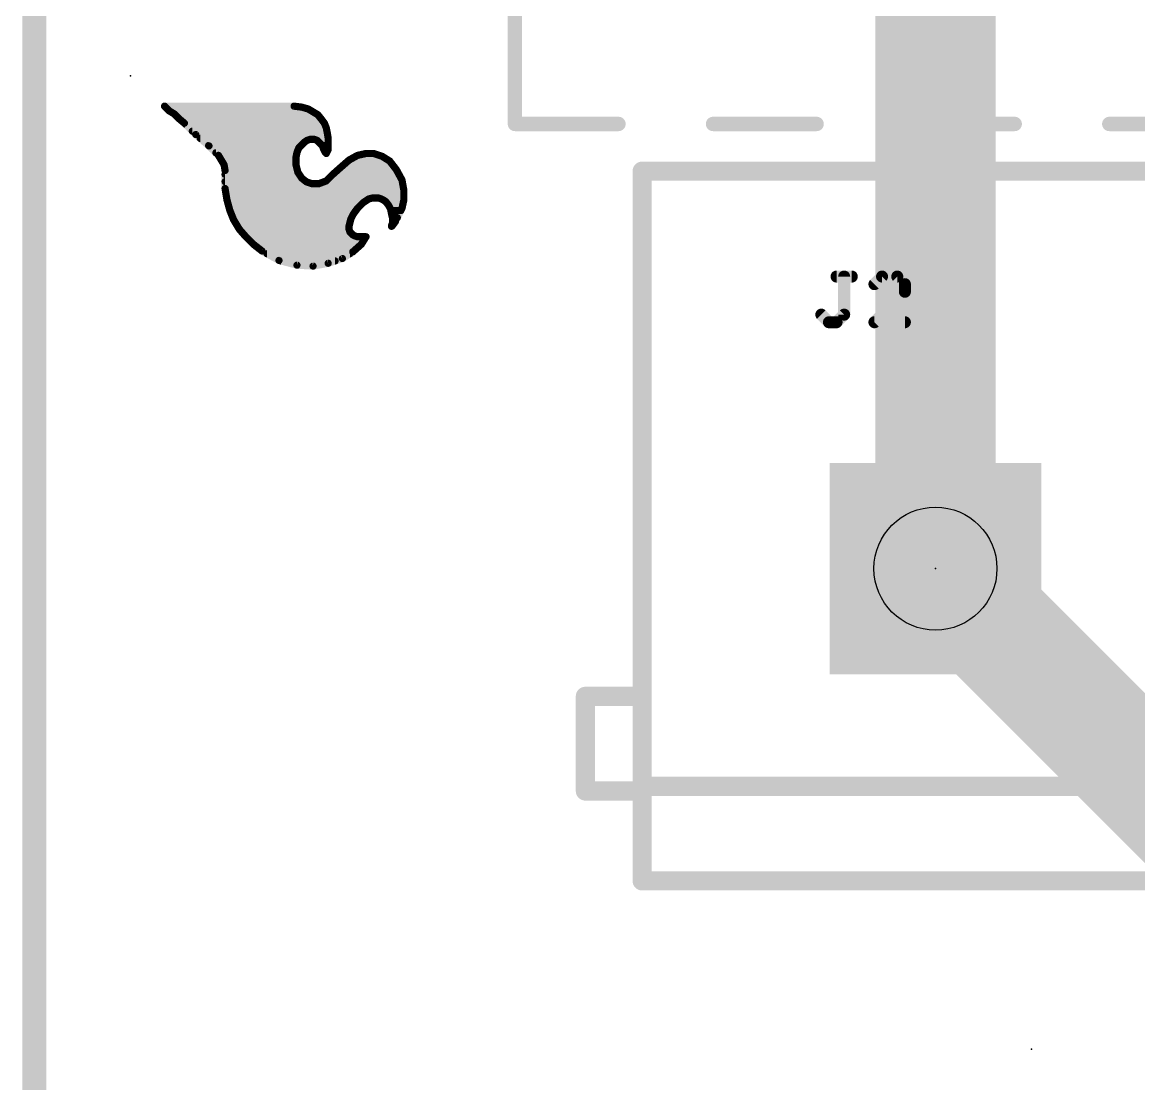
# Model space of a CAD drawing. Extents: x -38 to 69, y -24 to 44.
# Drawn here: x -0.13 to 11.67, y 6.24 to 17.46 of the extents above; entities that cross this region are included whole.
import ezdxf

# ---------------------------------------------------------------- set-up
doc = ezdxf.new("R2010")
doc.units = 0
for name, color, linetype in [('1', 12, 'CONTINUOUS'), ('16', 132, 'CONTINUOUS'), ('17', 110, 'CONTINUOUS'), ('20', 53, 'CONTINUOUS'), ('21', 41, 'CONTINUOUS'), ('23', 53, 'CONTINUOUS'), ('25', 253, 'CONTINUOUS'), ('29', 253, 'CONTINUOUS'), ('30', 253, 'CONTINUOUS'), ('44', 253, 'CONTINUOUS'), ('51', 53, 'CONTINUOUS')]:
    doc.layers.add(name, color=color, linetype=linetype)

# ---------------------------------------------------------------- blocks, each defined once
blk = doc.blocks.new('SQUAREP')
blk.add_solid([(-0.5, -0.5), (0.5, -0.5), (-0.5, 0.5), (0.5, 0.5)])

msp = doc.modelspace()

# ---------------------------------------------------------------- linework, layer by layer
at = {"layer": '1'}
for points, const_width in [([(0, 31.115), (0, 2.54)], 0.254), ([(9.525, 20.574), (9.525, 11.684)], 1.27), ([(13.335, 7.874), (9.525, 11.684)], 1.27)]:
    msp.add_lwpolyline(points, dxfattribs=dict(at, const_width=const_width))
at = {"layer": '1', "const_width": 0.635}
for points in [[(9.7495, 11.9085, 1), (9.3005, 11.4595)], [(9.2075, 11.684, 1), (9.8425, 11.684)]]:
    msp.add_lwpolyline(points, format="xyb", dxfattribs=at)
at = {"layer": '16'}
for points, const_width in [([(0, 2.54), (0, 31.115)], 0.254), ([(9.525, 20.701), (9.525, 11.684)], 1.27), ([(13.335, 7.874), (9.525, 11.684)], 1.27)]:
    msp.add_lwpolyline(points, dxfattribs=dict(at, const_width=const_width))
at = {"layer": '16', "const_width": 0.635}
for points in [[(9.7495, 11.9085, 1), (9.3005, 11.4595)], [(9.2075, 11.684, 1), (9.8425, 11.684)]]:
    msp.add_lwpolyline(points, format="xyb", dxfattribs=at)
at = {"layer": '20', "const_width": 0.254}
msp.add_lwpolyline([(0, 31.115), (0, 2.54)], dxfattribs=at)
at = {"layer": '21'}
for points, const_width in [([(5.08, 17.833), (5.08, 16.383)], 0.1524), ([(2.746, 16.571), (1.376, 16.571)], 0.0762), ([(1.376, 16.571), (1.426, 16.521)], 0.0762), ([(1.4116, 16.5354), (2.9053, 16.5354)], 0.0762), ([(1.426, 16.521), (1.476, 16.491)], 0.0762), ([(1.476, 16.491), (1.526, 16.441)], 0.0762), ([(2.826, 16.561), (2.746, 16.571)], 0.0762), ([(2.896, 16.541), (2.826, 16.561)], 0.0762), ([(2.996, 16.481), (2.896, 16.541)], 0.0762), ([(1.5078, 16.4592), (3.0134, 16.4592)], 0.0762), ([(1.526, 16.441), (1.586, 16.391)], 0.0762), ([(1.586, 16.391), (1.706, 16.271)], 0.0762), ([(1.594, 16.383), (3.0692, 16.383)], 0.0762), ([(3.036, 16.431), (2.996, 16.481)], 0.0762), ([(3.066, 16.391), (3.036, 16.431)], 0.0762), ([(3.086, 16.341), (3.066, 16.391)], 0.0762), ([(5.08, 16.383), (6.1742, 16.383)], 0.1524), ([(7.1742, 16.383), (8.2683, 16.383)], 0.1524), ([(9.2683, 16.383), (10.3625, 16.383)], 0.1524), ([(11.3625, 16.383), (12.4567, 16.383)], 0.1524), ([(1.6702, 16.3068), (3.0928, 16.3068)], 0.0762), ([(1.706, 16.271), (1.846, 16.151)], 0.0762), ([(3.096, 16.291), (3.086, 16.341)], 0.0762), ([(3.106, 16.231), (3.096, 16.291)], 0.0762), ([(1.7531, 16.2306), (3.106, 16.2306)], 0.0762), ([(1.842, 16.1544), (2.8194, 16.1544)], 0.0762), ([(1.846, 16.151), (1.946, 16.051)], 0.0762), ([(2.776, 16.081), (2.796, 16.131)], 0.0762), ([(2.796, 16.131), (2.856, 16.191)], 0.0762), ([(2.856, 16.191), (2.886, 16.211)], 0.0762), ([(2.886, 16.211), (2.916, 16.221)], 0.0762), ([(2.916, 16.221), (2.956, 16.221)], 0.0762), ([(2.956, 16.221), (2.986, 16.211)], 0.0762), ([(2.986, 16.211), (3.046, 16.151)], 0.0762), ([(3.0426, 16.1544), (3.106, 16.1544)], 0.0762), ([(3.046, 16.151), (3.056, 16.121)], 0.0762), ([(3.106, 16.111), (3.106, 16.231)], 0.0762), ([(1.9188, 16.0782), (2.7754, 16.0782)], 0.0762), ([(1.946, 16.051), (2.006, 15.951)], 0.0762), ([(2.766, 16.031), (2.776, 16.081)], 0.0762), ([(2.766, 15.951), (2.766, 16.031)], 0.0762), ([(3.056, 16.121), (3.076, 16.081)], 0.0762), ([(3.076, 16.081), (3.086, 16.071)], 0.0762), ([(3.0788, 16.0782), (3.0896, 16.0782)], 0.0762), ([(3.086, 16.071), (3.106, 16.111)], 0.0762), ([(3.416, 16.051), (3.326, 16.001)], 0.0762), ([(3.506, 16.071), (3.416, 16.051)], 0.0762), ([(3.586, 16.071), (3.506, 16.071)], 0.0762), ([(3.676, 16.041), (3.586, 16.071)], 0.0762), ([(3.756, 15.991), (3.676, 16.041)], 0.0762), ([(1.9754, 16.002), (2.766, 16.002)], 0.0762), ([(2.006, 15.951), (2.016, 15.891)], 0.0762), ([(2.0102, 15.9258), (2.7723, 15.9258)], 0.0762), ([(2.786, 15.871), (2.766, 15.951)], 0.0762), ([(3.246, 15.931), (3.156, 15.851)], 0.0762), ([(3.2402, 15.9258), (3.8067, 15.9258)], 0.0762), ([(3.326, 16.001), (3.246, 15.931)], 0.0762), ([(3.3278, 16.002), (3.7384, 16.002)], 0.0762), ([(3.826, 15.901), (3.756, 15.991)], 0.0762), ([(3.886, 15.791), (3.826, 15.901)], 0.0762), ([(6.425, 15.884), (17.625, 15.884)], 0.2032), ([(6.425, 9.384), (6.425, 15.884)], 0.2032), ([(2.016, 15.891), (2.016, 15.701)], 0.0762), ([(2.016, 15.8496), (2.8003, 15.8496)], 0.0762), ([(2.826, 15.811), (2.786, 15.871)], 0.0762), ([(2.876, 15.771), (2.826, 15.811)], 0.0762), ([(3.086, 15.781), (3.006, 15.751)], 0.0762), ([(3.156, 15.851), (3.086, 15.781)], 0.0762), ([(3.1546, 15.8496), (3.854, 15.8496)], 0.0762), ([(3.906, 15.681), (3.886, 15.791)], 0.0762), ([(2.016, 15.7734), (2.873, 15.7734)], 0.0762), ([(2.016, 15.701), (2.036, 15.581)], 0.0762), ([(2.0166, 15.6972), (3.9031, 15.6972)], 0.0762), ([(2.936, 15.751), (2.876, 15.771)], 0.0762), ([(3.006, 15.751), (2.936, 15.751)], 0.0762), ([(3.0657, 15.7734), (3.8892, 15.7734)], 0.0762), ([(3.906, 15.581), (3.906, 15.681)], 0.0762), ([(2.0293, 15.621), (3.906, 15.621)], 0.0762), ([(2.036, 15.581), (2.066, 15.471)], 0.0762), ([(2.0459, 15.5448), (3.4698, 15.5448)], 0.0762), ([(3.416, 15.491), (3.476, 15.551)], 0.0762), ([(3.476, 15.551), (3.536, 15.591)], 0.0762), ([(3.536, 15.591), (3.576, 15.601)], 0.0762), ([(3.576, 15.601), (3.636, 15.601)], 0.0762), ([(3.636, 15.601), (3.666, 15.591)], 0.0762), ([(3.666, 15.591), (3.686, 15.581)], 0.0762), ([(3.686, 15.581), (3.716, 15.561)], 0.0762), ([(3.716, 15.561), (3.746, 15.521)], 0.0762), ([(3.7282, 15.5448), (3.898, 15.5448)], 0.0762), ([(3.886, 15.491), (3.906, 15.581)], 0.0762), ([(2.066, 15.471), (2.106, 15.371)], 0.0762), ([(2.067, 15.4686), (3.3992, 15.4686)], 0.0762), ([(3.346, 15.381), (3.366, 15.421)], 0.0762), ([(3.366, 15.421), (3.386, 15.451)], 0.0762), ([(3.386, 15.451), (3.416, 15.491)], 0.0762), ([(3.746, 15.521), (3.766, 15.481)], 0.0762), ([(3.766, 15.481), (3.776, 15.431)], 0.0762), ([(3.7685, 15.4686), (3.8748, 15.4686)], 0.0762), ([(3.776, 15.431), (3.786, 15.391)], 0.0762), ([(3.816, 15.351), (3.886, 15.491)], 0.0762), ([(2.0974, 15.3924), (3.3517, 15.3924)], 0.0762), ([(2.106, 15.371), (2.166, 15.271)], 0.0762), ([(2.1389, 15.3162), (3.3298, 15.3162)], 0.0762), ([(3.326, 15.301), (3.346, 15.381)], 0.0762), ([(3.786, 15.331), (3.776, 15.311)], 0.0762), ([(3.776, 15.311), (3.776, 15.301)], 0.0762), ([(3.776, 15.301), (3.786, 15.311)], 0.0762), ([(3.7786, 15.3162), (3.7899, 15.3162)], 0.0762), ([(3.7856, 15.3924), (3.8367, 15.3924)], 0.0762), ([(3.786, 15.391), (3.786, 15.331)], 0.0762), ([(3.786, 15.311), (3.816, 15.351)], 0.0762), ([(2.166, 15.271), (2.236, 15.191)], 0.0762), ([(2.1931, 15.24), (3.337, 15.24)], 0.0762), ([(2.236, 15.191), (2.316, 15.111)], 0.0762), ([(3.326, 15.271), (3.326, 15.301)], 0.0762), ([(3.336, 15.241), (3.326, 15.271)], 0.0762), ([(3.366, 15.211), (3.336, 15.241)], 0.0762), ([(3.386, 15.201), (3.366, 15.211)], 0.0762), ([(3.416, 15.191), (3.386, 15.201)], 0.0762), ([(3.506, 15.191), (3.416, 15.191)], 0.0762), ([(3.456, 15.111), (3.506, 15.191)], 0.0762), ([(2.2632, 15.1638), (3.489, 15.1638)], 0.0762), ([(2.316, 15.111), (2.406, 15.041)], 0.0762), ([(2.3461, 15.0876), (3.4297, 15.0876)], 0.0762), ([(3.366, 15.031), (3.456, 15.111)], 0.0762), ([(2.406, 15.041), (2.586, 14.941)], 0.0762), ([(2.4593, 15.0114), (3.3352, 15.0114)], 0.0762), ([(3.106, 14.911), (3.256, 14.961)], 0.0762), ([(3.256, 14.961), (3.366, 15.031)], 0.0762), ([(2.586, 14.941), (2.776, 14.891)], 0.0762), ([(2.608, 14.9352), (3.1786, 14.9352)], 0.0762), ([(2.776, 14.891), (2.946, 14.881)], 0.0762), ([(2.946, 14.881), (3.106, 14.911)], 0.0762), ([(6.425, 8.384), (6.425, 9.384)], 0.2032), ([(17.625, 9.384), (6.425, 9.384)], 0.2032), ([(17.625, 8.384), (6.425, 8.384)], 0.2032)]:
    msp.add_lwpolyline(points, dxfattribs=dict(at, const_width=const_width))
for points, const_width in [([(1.376, 16.5901, 1), (1.376, 16.552)], 0.0381), ([(1.3895, 16.5845, 1), (1.3625, 16.5575)], 0.0381), ([(1.4116, 16.5544, 1), (1.4116, 16.5163)], 0.0381), ([(1.4358, 16.5373, 1), (1.4162, 16.5047)], 0.0381), ([(1.4125, 16.5075, 1), (1.4395, 16.5345)], 0.0381), ([(1.4895, 16.5045, 1), (1.4625, 16.4775)], 0.0381), ([(1.4662, 16.4747, 1), (1.4858, 16.5073)], 0.0381), ([(2.7484, 16.5899, 1), (2.7436, 16.5521)], 0.0381), ([(2.746, 16.552, 1), (2.746, 16.5901)], 0.0381), ([(2.8312, 16.5793, 1), (2.8208, 16.5427)], 0.0381), ([(2.8236, 16.5421, 1), (2.8284, 16.5799)], 0.0381), ([(2.9058, 16.5573, 1), (2.8862, 16.5247)], 0.0381), ([(2.8908, 16.5227, 1), (2.9012, 16.5593)], 0.0381), ([(2.9053, 16.5163, 1), (2.9053, 16.5544)], 0.0381), ([(1.5078, 16.4782, 1), (1.5078, 16.4401)], 0.0381), ([(1.5382, 16.4556, 1), (1.5138, 16.4264)], 0.0381), ([(1.5125, 16.4275, 1), (1.5395, 16.4545)], 0.0381), ([(1.5995, 16.4045, 1), (1.5725, 16.3775)], 0.0381), ([(1.5738, 16.3764, 1), (1.5982, 16.4056)], 0.0381), ([(1.594, 16.402, 1), (1.594, 16.3639)], 0.0381), ([(3.0109, 16.4929, 1), (2.9811, 16.4691)], 0.0381), ([(2.9862, 16.4647, 1), (3.0058, 16.4973)], 0.0381), ([(3.0134, 16.4401, 1), (3.0134, 16.4782)], 0.0381), ([(3.0512, 16.4424, 1), (3.0208, 16.4196)], 0.0381), ([(3.0211, 16.4191, 1), (3.0509, 16.4429)], 0.0381), ([(3.0837, 16.3981, 1), (3.0483, 16.3839)], 0.0381), ([(3.0508, 16.3796, 1), (3.0812, 16.4024)], 0.0381), ([(3.0692, 16.3639, 1), (3.0692, 16.402)], 0.0381), ([(5.08, 16.4211, 1), (5.08, 16.3449)], 0.0762), ([(5.0419, 16.383, 1), (5.1181, 16.383)], 0.0762), ([(6.1742, 16.3449, 1), (6.1742, 16.4211)], 0.0762), ([(7.1742, 16.4211, 1), (7.1742, 16.3449)], 0.0762), ([(8.2683, 16.3449, 1), (8.2683, 16.4211)], 0.0762), ([(9.2683, 16.4211, 1), (9.2683, 16.3449)], 0.0762), ([(10.3625, 16.3449, 1), (10.3625, 16.4211)], 0.0762), ([(11.3625, 16.4211, 1), (11.3625, 16.3449)], 0.0762), ([(1.6702, 16.3258, 1), (1.6702, 16.2877)], 0.0381), ([(1.7184, 16.2855, 1), (1.6936, 16.2565)], 0.0381), ([(1.6925, 16.2575, 1), (1.7195, 16.2845)], 0.0381), ([(3.1047, 16.3447, 1), (3.0673, 16.3373)], 0.0381), ([(3.0683, 16.3339, 1), (3.1037, 16.3481)], 0.0381), ([(3.1148, 16.2941, 1), (3.0772, 16.2879)], 0.0381), ([(3.0773, 16.2873, 1), (3.1147, 16.2947)], 0.0381), ([(3.0928, 16.2877, 1), (3.0928, 16.3258)], 0.0381), ([(1.7531, 16.2496, 1), (1.7531, 16.2115)], 0.0381), ([(1.842, 16.1735, 1), (1.842, 16.1354)], 0.0381), ([(1.8595, 16.1645, 1), (1.8325, 16.1375)], 0.0381), ([(1.8336, 16.1365, 1), (1.8584, 16.1655)], 0.0381), ([(2.8137, 16.1239, 1), (2.7783, 16.1381)], 0.0381), ([(2.8194, 16.1354, 1), (2.8194, 16.1735)], 0.0381), ([(2.8454, 16.2069, 1), (2.8666, 16.1751)], 0.0381), ([(2.8695, 16.1775, 1), (2.8425, 16.2045)], 0.0381), ([(2.88, 16.2291, 1), (2.892, 16.1929)], 0.0381), ([(2.8966, 16.1951, 1), (2.8754, 16.2269)], 0.0381), ([(2.916, 16.2401, 1), (2.916, 16.202)], 0.0381), ([(2.922, 16.2029, 1), (2.91, 16.2391)], 0.0381), ([(2.962, 16.2391, 1), (2.95, 16.2029)], 0.0381), ([(2.956, 16.202, 1), (2.956, 16.2401)], 0.0381), ([(2.9995, 16.2245, 1), (2.9725, 16.1975)], 0.0381), ([(2.98, 16.1929, 1), (2.992, 16.2291)], 0.0381), ([(3.0426, 16.1735, 1), (3.0426, 16.1354)], 0.0381), ([(3.0641, 16.157, 1), (3.0279, 16.145)], 0.0381), ([(3.0325, 16.1375, 1), (3.0595, 16.1645)], 0.0381), ([(3.1251, 16.231, 1), (3.087, 16.231)], 0.0381), ([(3.0872, 16.2279, 1), (3.1248, 16.2341)], 0.0381), ([(3.106, 16.2115, 1), (3.106, 16.2496)], 0.0381), ([(3.106, 16.1354, 1), (3.106, 16.1735)], 0.0381), ([(1.9188, 16.0973, 1), (1.9188, 16.0592)], 0.0381), ([(1.9623, 16.0608, 1), (1.9297, 16.0412)], 0.0381), ([(1.9325, 16.0375, 1), (1.9595, 16.0645)], 0.0381), ([(2.7851, 16.031, 1), (2.747, 16.031)], 0.0381), ([(2.7473, 16.0347, 1), (2.7847, 16.0273)], 0.0381), ([(2.7583, 16.0881, 1), (2.7937, 16.0739)], 0.0381), ([(2.7947, 16.0773, 1), (2.7573, 16.0847)], 0.0381), ([(2.7754, 16.0592, 1), (2.7754, 16.0973)], 0.0381), ([(2.7825, 16.1445, 1), (2.8095, 16.1175)], 0.0381), ([(3.073, 16.1295, 1), (3.039, 16.1125)], 0.0381), ([(3.0379, 16.115, 1), (3.0741, 16.127)], 0.0381), ([(3.0895, 16.0945, 1), (3.0625, 16.0675)], 0.0381), ([(3.059, 16.0725, 1), (3.093, 16.0895)], 0.0381), ([(3.0788, 16.0973, 1), (3.0788, 16.0592)], 0.0381), ([(3.069, 16.0795, 1), (3.103, 16.0625)], 0.0381), ([(3.0725, 16.0575, 1), (3.0995, 16.0845)], 0.0381), ([(3.087, 16.111, 1), (3.1251, 16.111)], 0.0381), ([(3.123, 16.1025, 1), (3.089, 16.1195)], 0.0381), ([(3.0896, 16.0592, 1), (3.0896, 16.0973)], 0.0381), ([(3.4119, 16.0696, 1), (3.4201, 16.0324)], 0.0381), ([(3.4253, 16.0343, 1), (3.4067, 16.0677)], 0.0381), ([(3.506, 16.0901, 1), (3.506, 16.052)], 0.0381), ([(3.5101, 16.0524, 1), (3.5019, 16.0896)], 0.0381), ([(3.592, 16.0891, 1), (3.58, 16.0529)], 0.0381), ([(3.586, 16.052, 1), (3.586, 16.0901)], 0.0381), ([(3.6861, 16.0572, 1), (3.6659, 16.0248)], 0.0381), ([(3.67, 16.0229, 1), (3.682, 16.0591)], 0.0381), ([(1.9754, 16.0211, 1), (1.9754, 15.983)], 0.0381), ([(2.0248, 15.9541, 1), (1.9872, 15.9479)], 0.0381), ([(1.9897, 15.9412, 1), (2.0223, 15.9608)], 0.0381), ([(2.0102, 15.9449, 1), (2.0102, 15.9068)], 0.0381), ([(2.7845, 15.9556, 1), (2.7475, 15.9464)], 0.0381), ([(2.747, 15.951, 1), (2.7851, 15.951)], 0.0381), ([(2.766, 15.983, 1), (2.766, 16.0211)], 0.0381), ([(2.7723, 15.9068, 1), (2.7723, 15.9449)], 0.0381), ([(3.2402, 15.9449, 1), (3.2402, 15.9068)], 0.0381), ([(3.2335, 15.9453, 1), (3.2585, 15.9167)], 0.0381), ([(3.2587, 15.9168, 1), (3.2333, 15.9452)], 0.0381), ([(3.3167, 16.0177, 1), (3.3353, 15.9843)], 0.0381), ([(3.3278, 16.0211, 1), (3.3278, 15.983)], 0.0381), ([(3.3385, 15.9867, 1), (3.3135, 16.0153)], 0.0381), ([(3.771, 16.0027, 1), (3.741, 15.9793)], 0.0381), ([(3.7384, 15.983, 1), (3.7384, 16.0211)], 0.0381), ([(3.7459, 15.9748, 1), (3.7661, 16.0072)], 0.0381), ([(3.8067, 15.9068, 1), (3.8067, 15.9449)], 0.0381), ([(3.8427, 15.9101, 1), (3.8093, 15.8919)], 0.0381), ([(3.811, 15.8893, 1), (3.841, 15.9127)], 0.0381), ([(6.425, 15.9348, 1), (6.425, 15.8332)], 0.1016), ([(6.4758, 15.884, 1), (6.3742, 15.884)], 0.1016), ([(2.0351, 15.891, 1), (1.997, 15.891)], 0.0381), ([(2.016, 15.8687, 1), (2.016, 15.8306)], 0.0381), ([(1.9972, 15.8879, 1), (2.0348, 15.8941)], 0.0381), ([(2.8019, 15.8816, 1), (2.7701, 15.8604)], 0.0381), ([(2.7675, 15.8664, 1), (2.8045, 15.8756)], 0.0381), ([(2.8003, 15.8306, 1), (2.8003, 15.8687)], 0.0381), ([(2.8379, 15.8259, 1), (2.8141, 15.7961)], 0.0381), ([(2.8101, 15.8004, 1), (2.8419, 15.8216)], 0.0381), ([(3.0725, 15.7945, 1), (3.0995, 15.7675)], 0.0381), ([(3.0927, 15.7632, 1), (3.0793, 15.7988)], 0.0381), ([(3.1546, 15.8687, 1), (3.1546, 15.8306)], 0.0381), ([(3.1433, 15.8652, 1), (3.1687, 15.8368)], 0.0381), ([(3.1695, 15.8375, 1), (3.1425, 15.8645)], 0.0381), ([(3.854, 15.8306, 1), (3.854, 15.8687)], 0.0381), ([(3.9047, 15.7944, 1), (3.8673, 15.7876)], 0.0381), ([(3.8693, 15.7819, 1), (3.9027, 15.8001)], 0.0381), ([(2.016, 15.7925, 1), (2.016, 15.7544)], 0.0381), ([(2.0348, 15.7041, 1), (1.9972, 15.6979)], 0.0381), ([(1.997, 15.701, 1), (2.0351, 15.701)], 0.0381), ([(2.0166, 15.7163, 1), (2.0166, 15.6782)], 0.0381), ([(2.882, 15.7891, 1), (2.87, 15.7529)], 0.0381), ([(2.8641, 15.7561, 1), (2.8879, 15.7859)], 0.0381), ([(2.873, 15.7544, 1), (2.873, 15.7925)], 0.0381), ([(2.936, 15.7701, 1), (2.936, 15.732)], 0.0381), ([(2.93, 15.7329, 1), (2.942, 15.7691)], 0.0381), ([(2.9993, 15.7688, 1), (3.0127, 15.7332)], 0.0381), ([(3.006, 15.732, 1), (3.006, 15.7701)], 0.0381), ([(3.0657, 15.7925, 1), (3.0657, 15.7544)], 0.0381), ([(3.9251, 15.681, 1), (3.887, 15.681)], 0.0381), ([(3.8873, 15.6776, 1), (3.9247, 15.6844)], 0.0381), ([(3.8892, 15.7544, 1), (3.8892, 15.7925)], 0.0381), ([(3.9031, 15.6782, 1), (3.9031, 15.7163)], 0.0381), ([(2.0293, 15.6401, 1), (2.0293, 15.602)], 0.0381), ([(2.0544, 15.586, 1), (2.0176, 15.576)], 0.0381), ([(2.0172, 15.5779, 1), (2.0548, 15.5841)], 0.0381), ([(2.0459, 15.5639, 1), (2.0459, 15.5258)], 0.0381), ([(3.4654, 15.5669, 1), (3.4866, 15.5351)], 0.0381), ([(3.4895, 15.5375, 1), (3.4625, 15.5645)], 0.0381), ([(3.4698, 15.5258, 1), (3.4698, 15.5639)], 0.0381), ([(3.5314, 15.6095, 1), (3.5406, 15.5725)], 0.0381), ([(3.5466, 15.5751, 1), (3.5254, 15.6069)], 0.0381), ([(3.576, 15.6201, 1), (3.576, 15.582)], 0.0381), ([(3.5806, 15.5825, 1), (3.5714, 15.6195)], 0.0381), ([(3.642, 15.6191, 1), (3.63, 15.5829)], 0.0381), ([(3.636, 15.582, 1), (3.636, 15.6201)], 0.0381), ([(3.6745, 15.608, 1), (3.6575, 15.574)], 0.0381), ([(3.66, 15.5729, 1), (3.672, 15.6091)], 0.0381), ([(3.6966, 15.5969, 1), (3.6754, 15.5651)], 0.0381), ([(3.6775, 15.564, 1), (3.6945, 15.598)], 0.0381), ([(3.7312, 15.5724, 1), (3.7008, 15.5496)], 0.0381), ([(3.7054, 15.5451, 1), (3.7266, 15.5769)], 0.0381), ([(3.7282, 15.5639, 1), (3.7282, 15.5258)], 0.0381), ([(3.887, 15.581, 1), (3.9251, 15.581)], 0.0381), ([(3.9246, 15.5769, 1), (3.8874, 15.5851)], 0.0381), ([(3.898, 15.5258, 1), (3.898, 15.5639)], 0.0381), ([(3.906, 15.602, 1), (3.906, 15.6401)], 0.0381), ([(2.0837, 15.4781, 1), (2.0483, 15.4639)], 0.0381), ([(2.0476, 15.466, 1), (2.0844, 15.476)], 0.0381), ([(2.067, 15.4877, 1), (2.067, 15.4496)], 0.0381), ([(3.383, 15.4125, 1), (3.349, 15.4295)], 0.0381), ([(3.3708, 15.4624, 1), (3.4012, 15.4396)], 0.0381), ([(3.4019, 15.4404, 1), (3.3701, 15.4616)], 0.0381), ([(3.4025, 15.5045, 1), (3.4295, 15.4775)], 0.0381), ([(3.3992, 15.4496, 1), (3.3992, 15.4877)], 0.0381), ([(3.4312, 15.4796, 1), (3.4008, 15.5024)], 0.0381), ([(3.763, 15.5295, 1), (3.729, 15.5125)], 0.0381), ([(3.7308, 15.5096, 1), (3.7612, 15.5324)], 0.0381), ([(3.7847, 15.4847, 1), (3.7473, 15.4773)], 0.0381), ([(3.749, 15.4725, 1), (3.783, 15.4895)], 0.0381), ([(3.7685, 15.4877, 1), (3.7685, 15.4496)], 0.0381), ([(3.7945, 15.4356, 1), (3.7575, 15.4264)], 0.0381), ([(3.8674, 15.4951, 1), (3.9046, 15.4869)], 0.0381), ([(3.903, 15.4825, 1), (3.869, 15.4995)], 0.0381), ([(3.8748, 15.4496, 1), (3.8748, 15.4877)], 0.0381), ([(2.0974, 15.4115, 1), (2.0974, 15.3734)], 0.0381), ([(2.1223, 15.3808, 1), (2.0897, 15.3612)], 0.0381), ([(2.0883, 15.3639, 1), (2.1237, 15.3781)], 0.0381), ([(2.1389, 15.3353, 1), (2.1389, 15.2972)], 0.0381), ([(3.329, 15.3895, 1), (3.363, 15.3725)], 0.0381), ([(3.3645, 15.3764, 1), (3.3275, 15.3856)], 0.0381), ([(3.3298, 15.2972, 1), (3.3298, 15.3353)], 0.0381), ([(3.3501, 15.4316, 1), (3.3819, 15.4104)], 0.0381), ([(3.3517, 15.3734, 1), (3.3517, 15.4115)], 0.0381), ([(3.7951, 15.311, 1), (3.757, 15.311)], 0.0381), ([(3.7573, 15.4273, 1), (3.7947, 15.4347)], 0.0381), ([(3.7786, 15.3353, 1), (3.7786, 15.2972)], 0.0381), ([(3.7856, 15.4115, 1), (3.7856, 15.3734)], 0.0381), ([(3.8051, 15.391, 1), (3.767, 15.391)], 0.0381), ([(3.767, 15.331, 1), (3.8051, 15.331)], 0.0381), ([(3.7708, 15.3224, 1), (3.8012, 15.2996)], 0.0381), ([(3.7675, 15.3864, 1), (3.8045, 15.3956)], 0.0381), ([(3.803, 15.3225, 1), (3.769, 15.3395)], 0.0381), ([(3.7995, 15.2975, 1), (3.7725, 15.3245)], 0.0381), ([(3.7899, 15.2972, 1), (3.7899, 15.3353)], 0.0381), ([(3.799, 15.3595, 1), (3.833, 15.3425)], 0.0381), ([(3.8312, 15.3396, 1), (3.8008, 15.3624)], 0.0381), ([(3.8367, 15.3734, 1), (3.8367, 15.4115)], 0.0381), ([(2.1803, 15.2835, 1), (2.1517, 15.2585)], 0.0381), ([(2.1497, 15.2612, 1), (2.1823, 15.2808)], 0.0381), ([(2.1931, 15.2591, 1), (2.1931, 15.221)], 0.0381), ([(2.2495, 15.2045, 1), (2.2225, 15.1775)], 0.0381), ([(2.2217, 15.1785, 1), (2.2503, 15.2035)], 0.0381), ([(3.3451, 15.301, 1), (3.307, 15.301)], 0.0381), ([(3.3075, 15.3056, 1), (3.3445, 15.2964)], 0.0381), ([(3.3441, 15.277, 1), (3.3079, 15.265)], 0.0381), ([(3.307, 15.271, 1), (3.3451, 15.271)], 0.0381), ([(3.3495, 15.2545, 1), (3.3225, 15.2275)], 0.0381), ([(3.3179, 15.235, 1), (3.3541, 15.247)], 0.0381), ([(3.337, 15.221, 1), (3.337, 15.2591)], 0.0381), ([(3.3745, 15.228, 1), (3.3575, 15.194)], 0.0381), ([(3.3525, 15.1975, 1), (3.3795, 15.2245)], 0.0381), ([(3.392, 15.2191, 1), (3.38, 15.1829)], 0.0381), ([(3.3775, 15.184, 1), (3.3945, 15.218)], 0.0381), ([(3.416, 15.2101, 1), (3.416, 15.172)], 0.0381), ([(3.41, 15.1729, 1), (3.422, 15.2091)], 0.0381), ([(3.5222, 15.1809, 1), (3.4898, 15.2011)], 0.0381), ([(3.506, 15.172, 1), (3.506, 15.2101)], 0.0381), ([(3.759, 15.3195, 1), (3.793, 15.3025)], 0.0381), ([(3.7625, 15.3145, 1), (3.7895, 15.2875)], 0.0381), ([(3.757, 15.301, 1), (3.7951, 15.301)], 0.0381), ([(2.2632, 15.1829, 1), (2.2632, 15.1448)], 0.0381), ([(2.3277, 15.126, 1), (2.3043, 15.096)], 0.0381), ([(2.3025, 15.0975, 1), (2.3295, 15.1245)], 0.0381), ([(2.3461, 15.1067, 1), (2.3461, 15.0686)], 0.0381), ([(3.4297, 15.0686, 1), (3.4297, 15.1067)], 0.0381), ([(3.4398, 15.1211, 1), (3.4722, 15.1009)], 0.0381), ([(3.4687, 15.0968, 1), (3.4433, 15.1252)], 0.0381), ([(3.489, 15.1448, 1), (3.489, 15.1829)], 0.0381), ([(2.4153, 15.0577, 1), (2.3967, 15.0243)], 0.0381), ([(2.3943, 15.026, 1), (2.4177, 15.056)], 0.0381), ([(2.4593, 15.0305, 1), (2.4593, 14.9924)], 0.0381), ([(3.2458, 14.9771, 1), (3.2662, 14.9449)], 0.0381), ([(3.262, 14.9429, 1), (3.25, 14.9791)], 0.0381), ([(3.3352, 14.9924, 1), (3.3352, 15.0305)], 0.0381), ([(3.3533, 15.0452, 1), (3.3787, 15.0168)], 0.0381), ([(3.3762, 15.0149, 1), (3.3558, 15.0471)], 0.0381), ([(2.5908, 14.9594, 1), (2.5812, 14.9226)], 0.0381), ([(2.5767, 14.9243, 1), (2.5953, 14.9577)], 0.0381), ([(2.608, 14.9543, 1), (2.608, 14.9162)], 0.0381), ([(2.7771, 14.91, 1), (2.7749, 14.872)], 0.0381), ([(2.7712, 14.8726, 1), (2.7808, 14.9094)], 0.0381), ([(2.9425, 14.8997, 1), (2.9495, 14.8623)], 0.0381), ([(2.9449, 14.862, 1), (2.9471, 14.9)], 0.0381), ([(3.1, 14.9291, 1), (3.112, 14.8929)], 0.0381), ([(3.1095, 14.8923, 1), (3.1025, 14.9297)], 0.0381), ([(3.1786, 14.9162, 1), (3.1786, 14.9543)], 0.0381), ([(6.4758, 9.384, 1), (6.3742, 9.384)], 0.1016), ([(6.425, 9.4348, 1), (6.425, 9.3332)], 0.1016), ([(6.3742, 9.384, 1), (6.4758, 9.384)], 0.1016), ([(6.425, 8.4348, 1), (6.425, 8.3332)], 0.1016), ([(6.3742, 8.384, 1), (6.4758, 8.384)], 0.1016)]:
    msp.add_lwpolyline(points, format="xyb", dxfattribs=dict(at, const_width=const_width))
at = {"layer": '23'}
for p in [(1.016, 16.891), (9.525, 11.684), (10.541, 6.604)]:
    msp.add_point(p, dxfattribs=at)
at = {"layer": '25', "const_width": 0.0635}
for points in [[(8.4795, 14.8023, 1), (8.4795, 14.7388)], [(8.5918, 14.7705, 1), (8.5283, 14.7705)], [(8.6405, 14.7388, 1), (8.6405, 14.8023)], [(8.9603, 14.8023, 1), (8.9603, 14.7388)], [(8.9828, 14.7481, 1), (8.9379, 14.793)], [(9.1438, 14.793, 1), (9.0989, 14.7481)], [(9.1213, 14.7388, 1), (9.1213, 14.8023)], [(9.2336, 14.69, 1), (9.1701, 14.69)], [(8.8574, 14.7125, 1), (8.9023, 14.6676)], [(9.1701, 14.6095, 1), (9.2336, 14.6095)], [(9.1794, 14.6676, 1), (9.2243, 14.7125)], [(9.2243, 14.5871, 1), (9.1794, 14.632)], [(8.341, 14.3905, 1), (8.296, 14.3455)], [(8.5283, 14.368, 1), (8.5918, 14.368)], [(8.5825, 14.3455, 1), (8.5376, 14.3905)], [(8.399, 14.3193, 1), (8.399, 14.2558)], [(8.3765, 14.265, 1), (8.4215, 14.31)], [(8.4571, 14.31, 1), (8.502, 14.265)], [(8.4795, 14.2558, 1), (8.4795, 14.3193)], [(8.8798, 14.3193, 1), (8.8798, 14.2558)], [(8.8574, 14.31, 1), (8.9023, 14.265)], [(9.2018, 14.2558, 1), (9.2018, 14.3193)]]:
    msp.add_lwpolyline(points, format="xyb", dxfattribs=at)
at = {"layer": '25', "const_width": 0.127}
for points in [[(8.4795, 14.7705), (8.6405, 14.7705)], [(8.56, 14.368), (8.56, 14.7705)], [(8.9603, 14.7705), (8.8798, 14.69)], [(9.1213, 14.7705), (8.9603, 14.7705)], [(9.2018, 14.69), (9.1213, 14.7705)], [(9.2018, 14.6095), (9.2018, 14.69)], [(8.8798, 14.2875), (9.2018, 14.6095)], [(8.3185, 14.368), (8.399, 14.2875)], [(8.4795, 14.2875), (8.56, 14.368)], [(8.399, 14.2875), (8.4795, 14.2875)], [(9.2018, 14.2875), (8.8798, 14.2875)]]:
    msp.add_lwpolyline(points, dxfattribs=at)
at = {"layer": '44'}
msp.add_circle((9.525, 11.684), 0.65, dxfattribs=at)
at = {"layer": '51', "const_width": 0.2032}
for points in [[(6.425, 10.334), (5.825, 10.334)], [(5.825, 10.334), (5.825, 9.334)], [(5.825, 9.334), (6.425, 9.334)]]:
    msp.add_lwpolyline(points, dxfattribs=at)
at = {"layer": '51', "const_width": 0.1016}
for points in [[(5.825, 10.3848, 1), (5.825, 10.2832)], [(5.8758, 10.334, 1), (5.7742, 10.334)], [(6.425, 10.2832, 1), (6.425, 10.3848)], [(5.825, 9.3848, 1), (5.825, 9.2832)], [(5.7742, 9.334, 1), (5.8758, 9.334)], [(6.425, 9.2832, 1), (6.425, 9.3848)]]:
    msp.add_lwpolyline(points, format="xyb", dxfattribs=at)

# ---------------------------------------------------------------- block references
at = {"layer": '17', "xscale": 2.032, "yscale": 2.032}
msp.add_blockref('SQUAREP', (9.525, 11.684), dxfattribs=at)
msp.add_blockref('SQUAREP', (9.525, 11.684), dxfattribs=at)
at = {"layer": '29', "xscale": 2.2352, "yscale": 2.2352}
msp.add_blockref('SQUAREP', (9.525, 11.684), dxfattribs=at)
at = {"layer": '30', "xscale": 2.2352, "yscale": 2.2352}
msp.add_blockref('SQUAREP', (9.525, 11.684), dxfattribs=at)

doc.saveas('drawing.dxf')
